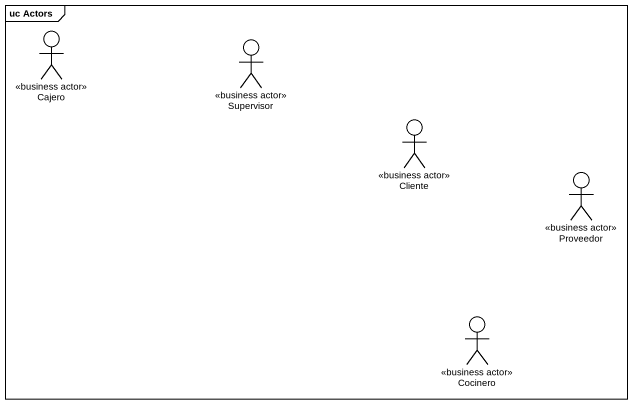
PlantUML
@startuml
mainframe uc Actors
actor Cajero <<business actor>>
actor Supervisor <<business actor>>
actor Cliente <<business actor>>
actor Proveedor <<business actor>>
actor Cocinero <<business actor>>
@enduml
